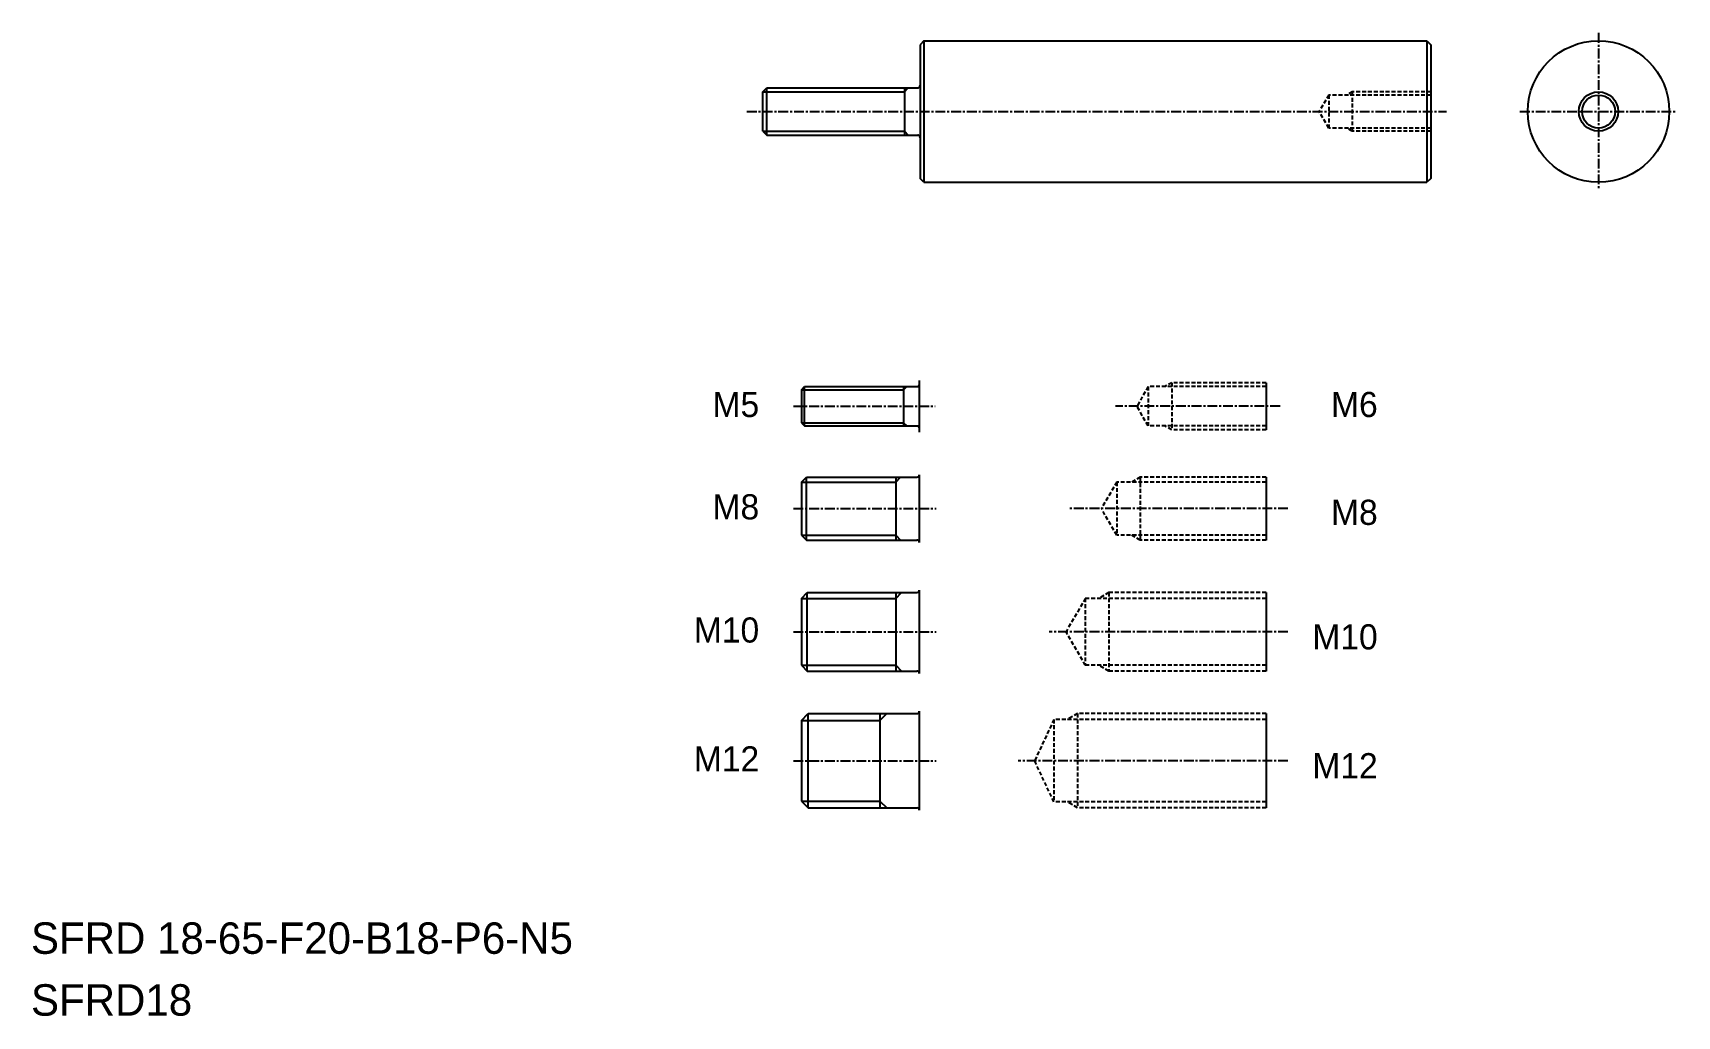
# Model space of a CAD drawing. Extents: x 3 to 213, y 4 to 129.
import ezdxf
from ezdxf.enums import TextEntityAlignment as Align

# ---------------------------------------------------------------- set-up
doc = ezdxf.new("R2010")
doc.units = 0
doc.linetypes.add('CENTER', pattern=[2, 1.25, -0.25, 0.25, -0.25])
doc.linetypes.add('DASHED', pattern=[0.75, 0.5, -0.25])
doc.layers.get('0').update_dxf_attribs({"linetype": 'CONTINUOUS'})
doc.layers.add('CENTER', color=1, linetype='CENTER')

msp = doc.modelspace()

# ---------------------------------------------------------------- linework, layer by layer
at = {"color": 7, "linetype": 'CONTINUOUS'}
for p, q in [((116.77, 127.9), (116.27, 127.4)), ((116.77, 127.9), (180.77, 127.9)), ((116.77, 127.9), (116.77, 109.9)), ((180.77, 127.9), (180.77, 109.9)), ((180.77, 127.9), (181.27, 127.4)), ((116.27, 127.4), (116.27, 110.4)), ((181.27, 127.4), (181.27, 110.4)), ((96.27, 121.4), (96.77, 121.9)), ((96.77, 121.9), (115.97, 121.9)), ((96.77, 115.9), (96.77, 121.9)), ((114.27, 121.9), (114.27, 115.9)), ((96.27, 116.4), (96.77, 115.9)), ((96.77, 115.9), (115.97, 115.9)), ((116.77, 109.9), (116.27, 110.4)), ((116.77, 109.9), (180.77, 109.9)), ((181.27, 110.4), (180.77, 109.9)), ((101.17, 83.5), (101.57, 83.9)), ((101.57, 78.9), (101.57, 83.9)), ((101.57, 83.9), (115.97, 83.9)), ((114.17, 83.9), (114.17, 78.9)), ((160.3, 84.4), (160.3, 78.4)), ((101.17, 79.3), (101.57, 78.9)), ((101.57, 78.9), (115.97, 78.9)), ((101.17, 71.75), (101.8, 72.38)), ((101.8, 64.38), (101.8, 72.38)), ((101.8, 72.38), (115.87, 72.38)), ((113.17, 72.38), (113.17, 64.38)), ((160.3, 72.38), (160.3, 64.38)), ((101.17, 65), (101.8, 64.38)), ((101.8, 64.38), (115.87, 64.38)), ((101.17, 56.96), (101.92, 57.71)), ((101.92, 47.71), (101.92, 57.71)), ((101.92, 57.71), (115.87, 57.71)), ((113.17, 57.71), (113.17, 47.71)), ((160.3, 57.71), (160.3, 47.71)), ((101.17, 48.46), (101.92, 47.71)), ((101.92, 47.71), (115.87, 47.71)), ((101.17, 41.43), (102.05, 42.31)), ((102.05, 30.31), (102.05, 42.31)), ((102.05, 42.31), (115.87, 42.31)), ((111.17, 42.31), (111.17, 30.31)), ((160.3, 42.31), (160.3, 30.31)), ((101.17, 31.18), (102.05, 30.31)), ((102.05, 30.31), (115.87, 30.31))]:
    msp.add_line(p, q, dxfattribs=at)
at = {"color": 3, "linetype": 'CONTINUOUS'}
for p, q in [((96.27, 121.4), (114.27, 121.4)), ((114.27, 121.4), (114.77, 121.9)), ((96.27, 116.4), (114.27, 116.4)), ((114.27, 116.4), (114.77, 115.9)), ((114.17, 83.5), (114.57, 83.9)), ((101.17, 83.5), (114.17, 83.5)), ((101.17, 79.3), (114.17, 79.3)), ((114.17, 79.3), (114.57, 78.9)), ((101.17, 71.75), (113.17, 71.75)), ((113.17, 71.75), (113.8, 72.38)), ((101.17, 65), (113.17, 65)), ((113.17, 65), (113.8, 64.38)), ((101.17, 56.96), (113.17, 56.96)), ((113.17, 56.96), (113.92, 57.71)), ((101.17, 48.46), (113.17, 48.46)), ((113.17, 48.46), (113.92, 47.71)), ((111.17, 41.43), (112.05, 42.31)), ((101.17, 41.43), (111.17, 41.43)), ((101.17, 31.18), (111.17, 31.18)), ((111.17, 31.18), (112.05, 30.31))]:
    msp.add_line(p, q, dxfattribs=at)
for p, q in [((96.27, 116.4), (96.27, 121.4)), ((181.27, 122.4), (181.27, 122.4)), ((181.27, 118.9), (181.27, 118.9)), ((116.17, 84.7), (116.17, 78.1)), ((101.17, 83.5), (101.17, 79.3)), ((101.17, 71.75), (101.17, 65)), ((101.17, 56.96), (101.17, 48.46)), ((101.17, 41.43), (101.17, 31.18))]:
    msp.add_line(p, q)
at = {"color": 3, "linetype": 'DASHED'}
for p, q in [((171.27, 121.4), (170.58, 121)), ((181.27, 121.4), (171.27, 121.4)), ((171.27, 121.4), (171.27, 116.4)), ((168.27, 121), (167.06, 118.9)), ((181.27, 121), (168.27, 121)), ((168.27, 121), (168.27, 116.8)), ((168.27, 116.8), (167.06, 118.9)), ((181.27, 116.8), (168.27, 116.8)), ((171.27, 116.4), (170.58, 116.8)), ((181.27, 116.4), (171.27, 116.4)), ((145.3, 83.9), (143.86, 81.4)), ((160.3, 83.9), (145.3, 83.9)), ((145.3, 83.9), (145.3, 78.9)), ((148.3, 84.4), (147.43, 83.9)), ((160.3, 84.4), (148.3, 84.4)), ((148.3, 84.4), (148.3, 78.4)), ((145.3, 78.9), (143.86, 81.4)), ((160.3, 78.9), (145.3, 78.9)), ((148.3, 78.4), (147.43, 78.9)), ((160.3, 78.4), (148.3, 78.4)), ((141.3, 71.75), (139.35, 68.38)), ((160.3, 71.75), (141.3, 71.75)), ((141.3, 71.75), (141.3, 65)), ((144.3, 72.38), (143.22, 71.75)), ((160.3, 72.38), (144.3, 72.38)), ((144.3, 72.38), (144.3, 64.38)), ((141.3, 65), (139.35, 68.38)), ((160.3, 65), (141.3, 65)), ((144.3, 64.38), (143.22, 65)), ((160.3, 64.38), (144.3, 64.38)), ((137.3, 56.96), (134.85, 52.71)), ((160.3, 56.96), (137.3, 56.96)), ((137.3, 56.96), (137.3, 48.46)), ((140.3, 57.71), (139, 56.96)), ((160.3, 57.71), (140.3, 57.71)), ((140.3, 57.71), (140.3, 47.71)), ((137.3, 48.46), (134.85, 52.71)), ((160.3, 48.46), (137.3, 48.46)), ((140.3, 47.71), (139, 48.46)), ((160.3, 47.71), (140.3, 47.71)), ((136.3, 42.31), (135, 41.56)), ((160.3, 42.31), (136.3, 42.31)), ((136.3, 42.31), (136.3, 30.31)), ((133.3, 41.56), (130.85, 36.31)), ((160.3, 41.56), (133.3, 41.56)), ((133.3, 41.56), (133.3, 31.06)), ((133.3, 31.06), (130.85, 36.31)), ((160.3, 31.06), (133.3, 31.06)), ((136.3, 30.31), (135, 31.06)), ((160.3, 30.31), (136.3, 30.31))]:
    msp.add_line(p, q, dxfattribs=at)
at = {"color": 7}
for p, q in [((116.17, 72.68), (116.17, 64.08)), ((116.17, 58.01), (116.17, 47.41)), ((116.17, 42.61), (116.17, 30.01))]:
    msp.add_line(p, q, dxfattribs=at)
msp.add_circle((202.61, 118.9), 9)
at = {"color": 3, "linetype": 'CONTINUOUS'}
msp.add_circle((202.61, 118.9), 2.5, dxfattribs=at)
at = {"color": 7, "linetype": 'CONTINUOUS'}
msp.add_circle((202.61, 118.9), 2.1, dxfattribs=at)
for centre, radius, start, end in [((115.97, 122.2), 0.3, 270, 0), ((115.97, 115.6), 0.3, 0, 90), ((115.97, 84.1), 0.2, 270, 0), ((115.97, 78.7), 0.2, 0, 90), ((115.87, 72.68), 0.3, 270, 0), ((115.87, 64.08), 0.3, 0, 90), ((115.87, 58.01), 0.3, 270, 0), ((115.87, 47.41), 0.3, 0, 90), ((115.87, 42.61), 0.3, 270, 0), ((115.87, 30.01), 0.3, 0, 90)]:
    msp.add_arc(centre, radius, start, end, dxfattribs=at)
at = {"layer": 'CENTER', "color": 1, "linetype": 'CENTER'}
for p, q in [((202.61, 128.9), (202.61, 108.9)), ((94.23, 118.9), (183.27, 118.9)), ((192.61, 118.9), (212.61, 118.9)), ((100.16, 81.4), (118.19, 81.4)), ((162.08, 81.4), (141.15, 81.4)), ((100.16, 68.38), (118.34, 68.38)), ((163.09, 68.38), (135.18, 68.38)), ((100.16, 52.71), (118.34, 52.71)), ((163.09, 52.71), (132.68, 52.71)), ((100.16, 36.31), (118.34, 36.31)), ((163.09, 36.31), (128.77, 36.31))]:
    msp.add_line(p, q, dxfattribs=at)

# ---------------------------------------------------------------- texts
for s, p in [('M5', (95.8, 81.63)), ('M6', (174.51, 81.63)), ('M8', (95.8, 68.61)), ('M8', (174.51, 67.91)), ('M10', (95.8, 52.94)), ('M10', (174.51, 52.07)), ('M12', (95.8, 36.54)), ('M12', (174.51, 35.67))]:
    msp.add_text(s, height=3.2).set_placement(p, align=Align.MIDDLE_RIGHT)
for s, p in [('SFRD 18-65-F20-B18-P6-N5', (3.13, 11.74)), ('SFRD18', (3.13, 3.87))]:
    msp.add_text(s, height=4).set_placement(p)

doc.saveas('drawing.dxf')
